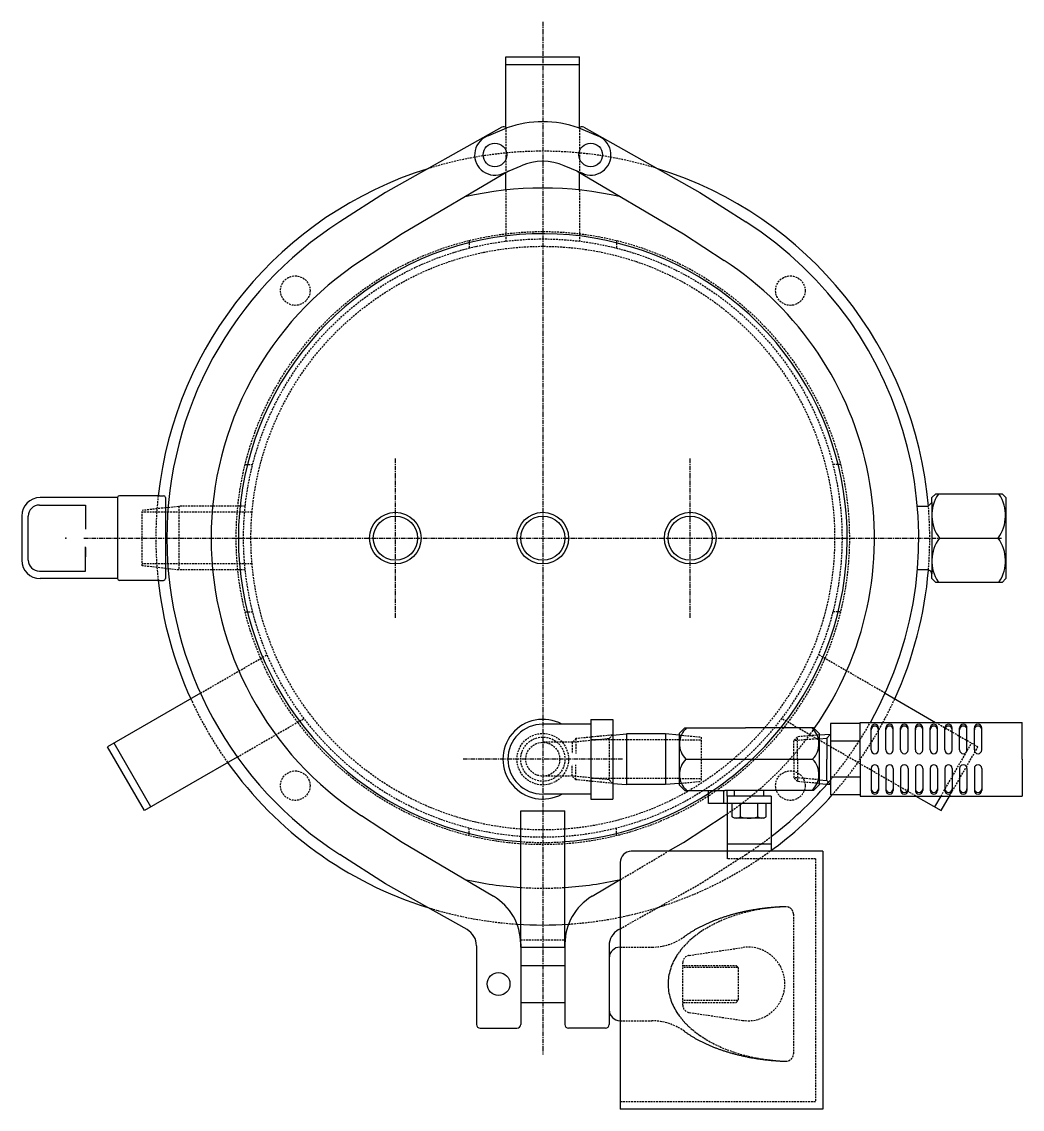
# Model space of a CAD drawing. Extents: x 248 to 897, y 18 to 818.
# Drawn here: x 275.1 to 546.6, y 522.5 to 817.7 of the extents above; entities that cross this region are included whole.
import ezdxf

# ---------------------------------------------------------------- set-up
doc = ezdxf.new("R2010")
doc.units = 0
doc.linetypes.add('CENTER', pattern=[2, 1.25, -0.25, 0.25, -0.25])
doc.linetypes.add('DASHED', pattern=[0.75, 0.5, -0.25])
doc.layers.get('0').update_dxf_attribs({"linetype": 'CONTINUOUS'})
doc.layers.add('CENTER', color=1, linetype='CENTER')

msp = doc.modelspace()

# ---------------------------------------------------------------- linework, layer by layer
at = {"color": 7, "linetype": 'CONTINUOUS'}
for p, q in [((406.5, 808.1), (426.5, 808.1)), ((406.5, 788.95), (406.5, 808.1)), ((406.5, 806.1), (426.5, 806.1)), ((426.5, 788.95), (426.5, 808.1)), ((405.36, 789.06), (373.86, 771.35)), ((401.89, 786.78), (406.78, 788.84)), ((431.11, 786.78), (426.22, 788.84)), ((427.64, 789.06), (459.14, 771.35)), ((407.18, 777.13), (378.35, 760.09)), ((405.17, 776.28), (410.67, 778.6)), ((406.5, 771.99), (406.5, 776.72)), ((427.83, 776.28), (422.33, 778.6)), ((425.82, 777.13), (454.65, 760.09)), ((426.5, 771.99), (426.5, 776.72)), ((373.86, 771.35), (361.41, 763.36)), ((459.14, 771.35), (471.6, 763.36)), ((378.35, 760.09), (367.32, 752.89)), ((454.65, 760.09), (465.69, 752.89)), ((301.11, 688.52), (280.11, 688.52)), ((301.11, 688.52), (301.11, 666.52)), ((312.48, 689.02), (301.61, 689.02)), ((312.48, 689.02), (313.61, 689.02)), ((314.11, 688.52), (314.11, 666.52)), ((522.11, 688.52), (523.11, 689.52)), ((522.11, 687.17), (522.11, 688.52)), ((523.11, 689.52), (541.11, 689.52)), ((541.11, 689.52), (542.11, 688.52)), ((542.11, 688.52), (542.11, 666.52)), ((279.89, 686.48), (292.43, 686.48)), ((292.43, 686.48), (292.43, 679.91)), ((314.84, 685.83), (314.11, 685.75)), ((518.13, 686.17), (521.11, 686.17)), ((521.11, 686.17), (522.11, 687.17)), ((522.11, 687.17), (522.11, 667.87)), ((275.11, 683.52), (275.11, 671.52)), ((276.89, 671.55), (276.89, 683.48)), ((524.11, 677.52), (540.09, 677.52)), ((292.43, 668.55), (292.43, 675.12)), ((292.43, 674.99), (292.43, 672.45)), ((279.89, 668.55), (292.43, 668.55)), ((314.11, 669.29), (314.84, 669.2)), ((521.11, 668.87), (518.13, 668.87)), ((521.81, 668.57), (521.11, 668.87)), ((522.11, 667.87), (521.81, 668.57)), ((522.11, 666.52), (522.11, 667.87)), ((301.11, 666.52), (280.11, 666.52)), ((301.11, 666.52), (297.47, 666.52)), ((312.48, 666.02), (301.61, 666.02)), ((312.48, 666.02), (313.61, 666.02)), ((522.11, 666.52), (523.11, 665.52)), ((541.11, 665.52), (523.11, 665.52)), ((541.11, 665.52), (542.11, 666.52)), ((323.59, 635.42), (298.41, 620.89)), ((509.41, 635.42), (523.1, 627.52)), ((429.55, 627.01), (416.5, 627.01)), ((429.55, 628.33), (435.5, 628.33)), ((429.55, 628.33), (429.55, 606.7)), ((435.5, 628.33), (435.5, 606.7)), ((455, 626.02), (453.5, 624.52)), ((455, 626.02), (471.5, 626.02)), ((490, 626.02), (471.5, 626.02)), ((490, 626.02), (491.5, 624.52)), ((494.6, 627.22), (494.6, 617.52)), ((502.6, 627.22), (494.6, 627.22)), ((502.6, 627.52), (546.6, 627.52)), ((502.6, 617.52), (502.6, 627.52)), ((505.6, 620.02), (505.6, 626.02)), ((507.6, 620.02), (507.6, 626.02)), ((509.6, 620.02), (509.6, 626.02)), ((511.6, 620.02), (511.6, 626.02)), ((513.6, 620.02), (513.6, 626.02)), ((515.6, 620.02), (515.6, 626.02)), ((517.6, 620.02), (517.6, 626.02)), ((519.6, 620.02), (519.6, 626.02)), ((521.6, 620.02), (521.6, 626.02)), ((523.6, 620.02), (523.6, 626.02)), ((525.6, 620.02), (525.6, 626.02)), ((527.6, 620.02), (527.6, 626.02)), ((529.6, 620.02), (529.6, 626.02)), ((531.6, 620.02), (531.6, 626.02)), ((533.6, 620.02), (533.6, 626.02)), ((535.6, 620.02), (535.6, 626.02)), ((546.6, 617.52), (546.6, 627.52)), ((435.5, 624.07), (439.2, 624.42)), ((435.5, 624.07), (435.5, 610.96)), ((439.2, 624.42), (439.2, 610.62)), ((449.8, 624.42), (439.2, 624.42)), ((449.8, 624.42), (449.8, 610.62)), ((453.5, 624.07), (449.8, 624.42)), ((453.5, 624.52), (453.5, 610.52)), ((453.5, 624.07), (453.5, 610.96)), ((491.5, 624.52), (491.5, 610.52)), ((491.5, 624.09), (494.6, 624.34)), ((491.5, 624.09), (491.5, 610.94)), ((491.5, 623.09), (493.6, 623.26)), ((494.6, 624.34), (493.6, 623.26)), ((493.6, 623.26), (493.6, 617.52)), ((308.41, 603.57), (298.41, 620.89)), ((310.15, 604.57), (300.15, 621.89)), ((502.6, 622.37), (494.6, 622.37)), ((333.59, 618.1), (308.41, 603.57)), ((455.31, 617.52), (489.69, 617.52)), ((493.6, 611.77), (493.6, 617.52)), ((494.6, 617.52), (494.6, 607.82)), ((502.6, 617.52), (502.6, 607.52)), ((546.6, 617.52), (546.6, 607.52)), ((505.6, 615.02), (505.6, 609.02)), ((507.6, 615.02), (507.6, 609.02)), ((509.6, 615.02), (509.6, 609.02)), ((511.6, 615.02), (511.6, 609.02)), ((513.6, 615.02), (513.6, 609.02)), ((515.6, 615.02), (515.6, 609.02)), ((517.6, 615.02), (517.6, 609.02)), ((519.6, 615.02), (519.6, 609.02)), ((521.6, 615.02), (521.6, 609.02)), ((523.6, 615.02), (523.6, 609.02)), ((525.6, 615.02), (525.6, 609.02)), ((527.6, 615.02), (527.6, 609.02)), ((529.6, 615.02), (529.6, 609.02)), ((531.6, 615.02), (531.6, 609.02)), ((533.6, 615.02), (533.6, 609.02)), ((535.6, 615.02), (535.6, 609.02)), ((435.5, 610.96), (439.2, 610.62)), ((453.5, 610.96), (449.8, 610.62)), ((491.5, 611.95), (493.6, 611.77)), ((494.6, 610.69), (493.6, 611.77)), ((502.6, 612.67), (494.6, 612.67)), ((429.55, 608.02), (416.5, 608.02)), ((449.8, 610.62), (439.2, 610.62)), ((455, 609.02), (453.5, 610.52)), ((455, 609.02), (465.86, 609.02)), ((461.5, 605.52), (461.5, 609.02)), ((465.5, 609.02), (465.5, 605.52)), ((477.14, 609.02), (465.86, 609.02)), ((466.5, 607.52), (466.5, 609.02)), ((468.5, 607.52), (468.5, 609.02)), ((476.5, 607.52), (476.5, 609.02)), ((490, 609.02), (477.14, 609.02)), ((490, 609.02), (491.5, 610.52)), ((491.5, 610.94), (494.6, 610.69)), ((429.55, 606.7), (435.5, 606.7)), ((466.5, 605.52), (461.5, 605.52)), ((478.5, 607.52), (466.5, 607.52)), ((466.5, 607.52), (466.5, 592.52)), ((478.5, 605.52), (466.5, 605.52)), ((477.12, 605.52), (467.88, 605.52)), ((467.88, 601.87), (467.88, 605.52)), ((470.19, 601.87), (470.19, 605.52)), ((474.81, 601.87), (474.81, 605.52)), ((477.12, 601.87), (477.12, 605.52)), ((478.5, 607.52), (478.5, 592.52)), ((502.6, 607.82), (494.6, 607.82)), ((502.6, 607.52), (546.6, 607.52)), ((517.74, 607.52), (524.59, 603.57)), ((522.86, 604.57), (524.56, 607.52)), ((524.59, 603.57), (526.87, 607.52)), ((378.35, 594.95), (367.32, 602.15)), ((410.5, 566.52), (410.5, 603.52)), ((410.5, 603.52), (422.5, 603.52)), ((422.5, 566.52), (422.5, 603.52)), ((454.65, 594.95), (465.69, 602.15)), ((468.5, 601.52), (467.88, 601.87)), ((476.5, 601.52), (468.5, 601.52)), ((476.5, 601.52), (477.12, 601.87)), ((403.13, 580.3), (378.35, 594.95)), ((450.54, 592.52), (454.65, 594.95)), ((466.5, 594.52), (478.5, 594.52)), ((373.86, 583.68), (361.41, 591.68)), ((492.5, 592.52), (440.5, 592.52)), ((466.5, 592.52), (466.5, 590.52)), ((492.5, 592.52), (492.5, 522.52)), ((437.5, 589.52), (437.5, 522.52)), ((437.5, 584.81), (429.87, 580.3)), ((395.95, 571.26), (373.86, 583.68)), ((437.05, 571.26), (437.5, 571.51)), ((398.5, 566.9), (398.5, 545.52)), ((410.5, 567.39), (410.5, 545.52)), ((422.5, 567.39), (422.5, 545.52)), ((434.5, 566.9), (434.5, 545.52)), ((410.5, 566.52), (422.5, 566.52)), ((410.5, 561.52), (422.5, 561.52)), ((434.5, 563.52), (434.5, 549.52)), ((410.5, 551.52), (422.5, 551.52)), ((399.5, 544.52), (409.5, 544.52)), ((433.5, 544.52), (423.5, 544.52)), ((492.5, 522.52), (437.5, 522.52))]:
    msp.add_line(p, q, dxfattribs=at)
at = {"color": 3, "linetype": 'DASHED'}
for p, q in [((406.5, 788.95), (406.5, 776.84)), ((426.5, 788.95), (426.5, 776.84)), ((406.5, 771.99), (406.5, 758.1)), ((426.5, 771.99), (426.5, 758.1)), ((396.5, 758.28), (396.5, 756.21)), ((436.5, 758.28), (436.5, 756.21)), ((335.74, 697.52), (337.8, 697.52)), ((497.26, 697.52), (495.2, 697.52)), ((314.11, 685.75), (307.76, 685.02)), ((307.76, 670.02), (307.76, 685.02)), ((314.11, 685.75), (314.11, 669.29)), ((314.84, 685.83), (317.76, 686.17)), ((335.76, 686.17), (317.76, 686.17)), ((317.76, 686.17), (317.76, 668.87)), ((314.11, 684.52), (307.76, 684.52)), ((337.61, 684.52), (314.11, 684.52)), ((314.11, 670.52), (307.76, 670.52)), ((314.11, 669.29), (307.76, 670.02)), ((337.61, 670.52), (314.11, 670.52)), ((317.76, 668.87), (314.84, 669.2)), ((335.76, 668.87), (317.76, 668.87)), ((335.74, 657.52), (337.8, 657.52)), ((497.26, 657.52), (495.2, 657.52)), ((323.59, 635.42), (341.71, 645.89)), ((509.41, 635.42), (491.29, 645.89)), ((333.59, 618.1), (351.71, 628.57)), ((517.74, 607.52), (481.29, 628.57)), ((523.1, 627.52), (534.59, 620.89)), ((425.51, 623.1), (424.51, 622.1)), ((434.51, 623.09), (424.51, 622.1)), ((425.51, 623.1), (425.5, 619.09)), ((435.51, 624.09), (425.51, 623.1)), ((435.5, 624.07), (429.5, 623.52)), ((429.5, 623.52), (429.5, 611.52)), ((435.5, 622.77), (429.5, 622.77)), ((434.51, 623.09), (434.49, 611.94)), ((435.51, 624.09), (434.51, 623.09)), ((453.5, 622.77), (435.5, 622.77)), ((453.5, 624.07), (459.5, 623.52)), ((453.5, 622.77), (459.5, 622.77)), ((459.5, 623.52), (459.5, 611.52)), ((485.6, 623.6), (484.6, 622.52)), ((491.5, 623.09), (484.6, 622.52)), ((491.5, 624.09), (485.6, 623.6)), ((485.6, 617.52), (485.6, 623.6)), ((424.51, 622.1), (416.51, 622.1)), ((424.51, 622.1), (424.5, 619.09)), ((484.6, 617.52), (484.6, 622.52)), ((484.6, 617.52), (484.6, 622.52)), ((524.56, 607.52), (532.86, 621.89)), ((526.87, 607.52), (534.59, 620.89)), ((484.6, 617.52), (484.6, 612.52)), ((484.6, 617.52), (484.6, 612.52)), ((485.6, 617.52), (485.6, 611.44)), ((424.49, 612.96), (424.5, 615.97)), ((425.49, 611.96), (425.5, 615.97)), ((424.49, 612.96), (416.5, 612.93)), ((425.49, 611.96), (424.49, 612.96)), ((434.49, 611.94), (424.49, 612.96)), ((435.49, 610.94), (425.49, 611.96)), ((435.5, 612.27), (429.5, 612.27)), ((435.5, 610.96), (429.5, 611.52)), ((435.49, 610.94), (434.49, 611.94)), ((453.5, 612.27), (435.5, 612.27)), ((453.5, 612.27), (459.5, 612.27)), ((453.5, 610.96), (459.5, 611.52)), ((491.5, 611.95), (484.6, 612.52)), ((485.6, 611.44), (484.6, 612.52)), ((491.5, 610.95), (485.6, 611.44)), ((396.5, 596.76), (396.5, 598.82)), ((436.5, 596.76), (436.5, 598.82)), ((437.5, 584.81), (450.54, 592.52)), ((459.14, 583.68), (471.6, 591.68)), ((490.5, 590.52), (466.5, 590.52)), ((490.5, 590.52), (490.5, 524.52)), ((437.5, 571.51), (459.14, 583.68)), ((484.5, 575.48), (484.5, 537.55)), ((410.5, 568.52), (422.5, 568.52)), ((437.5, 566.52), (446.12, 566.52)), ((437.5, 564.13), (437.5, 548.9)), ((456.21, 564.27), (470.7, 566.4)), ((454.5, 550.74), (454.5, 562.29)), ((454.5, 561.52), (468.95, 561.52)), ((469.5, 560.97), (454.5, 560.97)), ((468.95, 561.52), (469.5, 560.97)), ((469.5, 560.97), (469.5, 552.07)), ((469.5, 552.07), (454.5, 552.07)), ((468.95, 551.52), (469.5, 552.07)), ((454.5, 551.52), (468.95, 551.52)), ((437.5, 546.52), (446.12, 546.52)), ((456.21, 548.77), (470.7, 546.64)), ((490.5, 524.52), (437.5, 524.52))]:
    msp.add_line(p, q, dxfattribs=at)
for points in [[(482.43, 577.48, 0), (481.63, 577.44, 0), (480.83, 577.39, 0), (480.03, 577.33, 0), (479.24, 577.26, 0), (478.45, 577.18, 0), (477.66, 577.09, 0), (476.87, 576.98, 0), (476.1, 576.87, 0), (475.32, 576.74, 0), (474.55, 576.6, 0), (473.79, 576.45, 0), (473.03, 576.28, 0), (472.28, 576.11, 0), (471.53, 575.93, 0), (470.8, 575.74, 0), (470.06, 575.53, 0), (469.34, 575.31, 0), (468.63, 575.09, 0), (467.92, 574.85, 0), (467.23, 574.61, 0), (466.54, 574.35, 0), (465.87, 574.08, 0), (465.2, 573.8, 0), (464.55, 573.52, 0), (463.9, 573.22, 0), (463.27, 572.92, 0), (462.65, 572.6, 0), (462.04, 572.28, 0), (461.45, 571.95, 0), (460.86, 571.61, 0), (460.29, 571.26, 0), (459.74, 570.9, 0), (459.19, 570.54, 0), (458.67, 570.17, 0), (458.15, 569.79, 0), (457.65, 569.4, 0), (457.17, 569.01, 0), (456.7, 568.6, 0), (456.24, 568.2, 0), (455.81, 567.78, 0), (455.38, 567.36, 0), (454.98, 566.93, 0), (454.59, 566.5, 0), (454.21, 566.06, 0), (453.86, 565.62, 0), (453.52, 565.17, 0), (453.2, 564.71, 0), (452.89, 564.26, 0), (452.61, 563.79, 0), (452.34, 563.33, 0), (452.09, 562.86, 0), (451.85, 562.38, 0), (451.64, 561.9, 0), (451.44, 561.42, 0), (451.26, 560.94, 0), (451.11, 560.46, 0), (450.96, 559.97, 0), (450.84, 559.48, 0), (450.74, 558.99, 0), (450.65, 558.5, 0), (450.59, 558, 0), (450.54, 557.51, 0), (450.51, 557.01, 0), (450.5, 556.52, 0), (450.51, 556.02, 0), (450.54, 555.53, 0), (450.59, 555.03, 0), (450.65, 554.54, 0), (450.74, 554.04, 0), (450.84, 553.55, 0), (450.96, 553.07, 0), (451.11, 552.58, 0), (451.26, 552.09, 0), (451.44, 551.61, 0), (451.64, 551.13, 0), (451.85, 550.65, 0), (452.09, 550.18, 0), (452.34, 549.71, 0), (452.61, 549.24, 0), (452.89, 548.78, 0), (453.2, 548.32, 0), (453.52, 547.87, 0), (453.86, 547.42, 0), (454.21, 546.97, 0), (454.59, 546.53, 0), (454.98, 546.1, 0), (455.38, 545.67, 0), (455.81, 545.25, 0), (456.24, 544.84, 0), (456.7, 544.43, 0), (457.17, 544.03, 0), (457.65, 543.63, 0), (458.15, 543.25, 0), (458.67, 542.87, 0), (459.19, 542.49, 0), (459.74, 542.13, 0), (460.29, 541.77, 0), (460.86, 541.42, 0), (461.45, 541.08, 0), (462.04, 540.75, 0), (462.65, 540.43, 0), (463.27, 540.11, 0), (463.9, 539.81, 0), (464.55, 539.51, 0), (465.2, 539.23, 0), (465.87, 538.95, 0), (466.54, 538.68, 0), (467.23, 538.43, 0), (467.92, 538.18, 0), (468.63, 537.95, 0), (469.34, 537.72, 0), (470.06, 537.5, 0), (470.8, 537.3, 0), (471.53, 537.1, 0), (472.28, 536.92, 0), (473.03, 536.75, 0), (473.79, 536.59, 0), (474.55, 536.44, 0), (475.32, 536.3, 0), (476.1, 536.17, 0), (476.87, 536.05, 0), (477.66, 535.95, 0), (478.45, 535.85, 0), (479.24, 535.77, 0), (480.03, 535.7, 0), (480.83, 535.64, 0), (481.63, 535.59, 0), (482.43, 535.56, 0)], [(482.44, 577.48, 0), (482.19, 577.48, 0), (481.94, 577.47, 0), (481.69, 577.46, 0), (481.44, 577.45, 0), (481.19, 577.43, 0), (480.94, 577.42, 0), (480.69, 577.41, 0), (480.44, 577.39, 0), (480.19, 577.38, 0), (479.94, 577.36, 0), (479.7, 577.34, 0), (479.45, 577.32, 0), (479.2, 577.3, 0), (478.95, 577.28, 0), (478.7, 577.26, 0), (478.46, 577.24, 0), (478.21, 577.22, 0), (477.96, 577.19, 0), (477.72, 577.17, 0), (477.47, 577.14, 0), (477.23, 577.12, 0), (476.98, 577.09, 0), (476.74, 577.06, 0), (476.49, 577.03, 0), (476.25, 577, 0), (476, 576.97, 0), (475.76, 576.93, 0), (475.52, 576.9, 0), (475.27, 576.87, 0), (475.03, 576.83, 0), (474.79, 576.8, 0), (474.55, 576.76, 0), (474.31, 576.72, 0), (474.06, 576.68, 0), (473.82, 576.64, 0), (473.58, 576.6, 0), (473.35, 576.56, 0), (473.11, 576.52, 0), (472.87, 576.48, 0), (472.63, 576.43, 0), (472.39, 576.39, 0), (472.16, 576.34, 0), (471.92, 576.29, 0), (471.69, 576.25, 0), (471.45, 576.2, 0), (471.22, 576.15, 0), (470.98, 576.1, 0), (470.75, 576.05, 0), (470.52, 575.99, 0), (470.29, 575.94, 0), (470.05, 575.89, 0), (469.82, 575.83, 0), (469.59, 575.78, 0), (469.36, 575.72, 0), (469.13, 575.66, 0), (468.91, 575.61, 0), (468.68, 575.55, 0), (468.45, 575.49, 0), (468.23, 575.42, 0), (468, 575.36, 0), (467.78, 575.3, 0), (467.55, 575.24, 0), (467.33, 575.17, 0), (467.11, 575.11, 0), (466.89, 575.04, 0), (466.67, 574.98, 0), (466.45, 574.91, 0), (466.23, 574.84, 0), (466.01, 574.77, 0), (465.79, 574.7, 0), (465.58, 574.63, 0), (465.36, 574.56, 0), (465.15, 574.49, 0), (464.93, 574.41, 0), (464.72, 574.34, 0), (464.51, 574.27, 0), (464.3, 574.19, 0), (464.09, 574.11, 0), (463.88, 574.04, 0), (463.67, 573.96, 0), (463.46, 573.88, 0), (463.25, 573.8, 0), (463.05, 573.72, 0), (462.84, 573.64, 0), (462.64, 573.56, 0), (462.44, 573.48, 0), (462.24, 573.39, 0), (462.04, 573.31, 0), (461.84, 573.22, 0), (461.64, 573.14, 0), (461.44, 573.05, 0), (461.24, 572.96, 0), (461.05, 572.88, 0), (460.85, 572.79, 0), (460.66, 572.7, 0), (460.47, 572.61, 0), (460.28, 572.52, 0), (460.08, 572.43, 0), (459.9, 572.33, 0), (459.71, 572.24, 0), (459.52, 572.15, 0), (459.33, 572.05, 0), (459.15, 571.96, 0), (458.97, 571.86, 0), (458.79, 571.77, 0), (458.6, 571.67, 0), (458.42, 571.57, 0), (458.25, 571.47, 0), (458.07, 571.38, 0), (457.89, 571.27, 0), (457.71, 571.17, 0), (457.54, 571.07, 0), (457.37, 570.97, 0), (457.2, 570.87, 0), (457.02, 570.77, 0), (456.86, 570.66, 0), (456.69, 570.56, 0), (456.52, 570.46, 0), (456.36, 570.35, 0), (456.19, 570.24, 0), (456.03, 570.14, 0), (455.87, 570.03, 0), (455.71, 569.92, 0), (455.55, 569.81, 0), (455.39, 569.7, 0), (455.23, 569.59, 0), (455.08, 569.48, 0), (454.92, 569.37, 0)], [(454.92, 543.66, 0), (455.08, 543.55, 0), (455.23, 543.44, 0), (455.39, 543.33, 0), (455.55, 543.22, 0), (455.71, 543.11, 0), (455.87, 543, 0), (456.03, 542.9, 0), (456.19, 542.79, 0), (456.36, 542.68, 0), (456.52, 542.58, 0), (456.69, 542.47, 0), (456.86, 542.37, 0), (457.02, 542.27, 0), (457.2, 542.16, 0), (457.37, 542.06, 0), (457.54, 541.96, 0), (457.71, 541.86, 0), (457.89, 541.76, 0), (458.07, 541.66, 0), (458.25, 541.56, 0), (458.42, 541.46, 0), (458.6, 541.36, 0), (458.79, 541.27, 0), (458.97, 541.17, 0), (459.15, 541.07, 0), (459.33, 540.98, 0), (459.52, 540.88, 0), (459.71, 540.79, 0), (459.9, 540.7, 0), (460.08, 540.61, 0), (460.28, 540.51, 0), (460.47, 540.42, 0), (460.66, 540.34, 0), (460.85, 540.24, 0), (461.05, 540.16, 0), (461.24, 540.07, 0), (461.44, 539.98, 0), (461.64, 539.9, 0), (461.84, 539.81, 0), (462.04, 539.73, 0), (462.24, 539.64, 0), (462.44, 539.56, 0), (462.64, 539.48, 0), (462.84, 539.39, 0), (463.05, 539.31, 0), (463.25, 539.23, 0), (463.46, 539.15, 0), (463.67, 539.07, 0), (463.88, 539, 0), (464.09, 538.92, 0), (464.3, 538.84, 0), (464.51, 538.77, 0), (464.72, 538.69, 0), (464.93, 538.62, 0), (465.15, 538.55, 0), (465.36, 538.47, 0), (465.58, 538.4, 0), (465.79, 538.33, 0), (466.01, 538.26, 0), (466.23, 538.19, 0), (466.45, 538.12, 0), (466.67, 538.06, 0), (466.89, 537.99, 0), (467.11, 537.92, 0), (467.33, 537.86, 0), (467.55, 537.79, 0), (467.78, 537.73, 0), (468, 537.67, 0), (468.23, 537.61, 0), (468.45, 537.55, 0), (468.68, 537.49, 0), (468.91, 537.43, 0), (469.13, 537.37, 0), (469.36, 537.31, 0), (469.59, 537.26, 0), (469.82, 537.2, 0), (470.05, 537.15, 0), (470.29, 537.09, 0), (470.52, 537.04, 0), (470.75, 536.99, 0), (470.98, 536.94, 0), (471.22, 536.88, 0), (471.45, 536.84, 0), (471.69, 536.79, 0), (471.92, 536.74, 0), (472.16, 536.69, 0), (472.39, 536.65, 0), (472.63, 536.6, 0), (472.87, 536.56, 0), (473.11, 536.51, 0), (473.35, 536.47, 0), (473.58, 536.43, 0), (473.82, 536.39, 0), (474.06, 536.35, 0), (474.31, 536.31, 0), (474.55, 536.27, 0), (474.79, 536.24, 0), (475.03, 536.2, 0), (475.27, 536.17, 0), (475.52, 536.13, 0), (475.76, 536.1, 0), (476, 536.07, 0), (476.25, 536.03, 0), (476.49, 536, 0), (476.74, 535.97, 0), (476.98, 535.95, 0), (477.23, 535.92, 0), (477.47, 535.89, 0), (477.72, 535.86, 0), (477.96, 535.84, 0), (478.21, 535.82, 0), (478.46, 535.79, 0), (478.7, 535.77, 0), (478.95, 535.75, 0), (479.2, 535.73, 0), (479.45, 535.71, 0), (479.7, 535.69, 0), (479.94, 535.67, 0), (480.19, 535.66, 0), (480.44, 535.64, 0), (480.69, 535.63, 0), (480.94, 535.61, 0), (481.19, 535.6, 0), (481.44, 535.59, 0), (481.69, 535.58, 0), (481.94, 535.57, 0), (482.19, 535.56, 0), (482.44, 535.55, 0)]]:
    msp.add_polyline3d(points, dxfattribs=at)
at = {"color": 7, "linetype": 'CONTINUOUS'}
for centre, radius in [((403.5, 781.52), 3.2), ((429.5, 781.52), 3.2), ((376.5, 677.52), 7), ((376.5, 677.52), 6), ((416.5, 677.52), 7), ((416.5, 677.52), 6), ((456.5, 677.52), 7), ((456.5, 677.52), 6), ((404.5, 556.52), 3.1)]:
    msp.add_circle(centre, radius, dxfattribs=at)
at = {"color": 3, "linetype": 'DASHED'}
for centre, radius in [((416.5, 677.52), 83.2), ((416.5, 677.52), 81.2), ((416.5, 677.52), 79.2), ((349.33, 744.69), 4), ((483.68, 744.69), 4), ((416.5, 617.52), 7), ((416.5, 617.52), 6), ((416.5, 617.52), 4.59), ((349.33, 610.34), 4), ((483.68, 610.34), 4)]:
    msp.add_circle(centre, radius, dxfattribs=at)
at = {"color": 7, "linetype": 'CONTINUOUS'}
for centre, radius, start, end in [((405.85, 788.19), 1, 36.4896, 119.349), ((416.5, 761.34), 29.17, 70.5311, 109.4689), ((427.15, 788.19), 1, 60.651, 143.5104), ((403.5, 781.52), 5.5, 107.0101, 287.7008), ((429.5, 781.52), 5.5, 252.2992, 72.9899), ((416.5, 764.78), 15, 67.1148, 112.8852), ((416.5, 677.52), 105, 107.3076, 173.7121), ((416.5, 677.52), 105, 4.7439, 72.6924), ((416.5, 677.52), 95, 77.1337, 102.8663), ((416.5, 677.52), 102, 122.694, 237.306), ((416.5, 677.52), 102, 330.6465, 57.306), ((416.5, 677.52), 82.6, 321.4288, 265.8344), ((416.5, 677.52), 90, 123.1275, 236.8725), ((416.5, 677.52), 90, 324.9535, 56.8725), ((280.11, 683.52), 5, 90, 180), ((301.61, 688.52), 0.5, 90, 180), ((313.61, 688.52), 0.5, 0, 90), ((532.47, 683.72), 10.41, 146.9698, 216.5445), ((531.49, 683.67), 10.57, 324.3975, 32.7523), ((279.89, 683.48), 3, 90, 180), ((532.47, 671.32), 10.41, 143.4555, 213.0302), ((531.49, 671.36), 10.57, 327.2477, 35.6025), ((280.11, 671.52), 5, 180, 270), ((279.89, 671.55), 3, 180, 270), ((416.5, 677.52), 105, 335.465, 355.2666), ((301.61, 666.52), 0.5, 180, 270), ((416.5, 677.52), 105, 186.2879, 204.535), ((313.61, 666.52), 0.5, 270, 0), ((416.5, 617.52), 10.82, 61.3057, 298.6943), ((416.5, 617.52), 9.49, 90, 270), ((459.47, 621.67), 5.88, 132.2822, 224.947), ((416.5, 677.52), 82.6, 303.0106, 321.4288), ((485.65, 621.67), 5.8, 314.1982, 48.5726), ((506.6, 626.02), 1, 0, 180), ((506.6, 625.52), 1, 0, 180), ((510.6, 626.02), 1, 0, 180), ((510.6, 625.52), 1, 0, 180), ((514.6, 626.02), 1, 0, 180), ((514.6, 625.52), 1, 0, 180), ((518.6, 626.02), 1, 0, 180), ((518.6, 625.52), 1, 0, 180), ((522.6, 626.02), 1, 0, 180), ((522.6, 625.52), 1, 0, 180), ((526.6, 626.02), 1, 0, 180), ((526.6, 625.52), 1, 0, 180), ((530.6, 626.02), 1, 0, 180), ((530.6, 625.52), 1, 0, 180), ((534.6, 626.02), 1, 0, 180), ((534.6, 625.52), 1, 0, 180), ((506.6, 620.02), 1, 180, 0), ((510.6, 620.02), 1, 180, 0), ((514.6, 620.02), 1, 180, 0), ((518.6, 620.02), 1, 180, 0), ((522.6, 620.02), 1, 180, 0), ((526.6, 620.02), 1, 180, 0), ((530.6, 620.02), 1, 180, 0), ((534.6, 620.02), 1, 180, 0), ((459.47, 613.36), 5.88, 135.053, 227.7178), ((485.65, 613.36), 5.8, 311.4274, 45.8018), ((416.5, 677.52), 105, 215.465, 252.6924), ((506.6, 615.02), 1, 0, 180), ((510.6, 615.02), 1, 0, 180), ((514.6, 615.02), 1, 0, 180), ((518.6, 615.02), 1, 0, 180), ((522.6, 615.02), 1, 0, 180), ((526.6, 615.02), 1, 0, 180), ((530.6, 615.02), 1, 0, 180), ((534.6, 615.02), 1, 0, 180), ((416.5, 677.52), 82.6, 274.1656, 303.0106), ((416.5, 677.52), 102, 307.4337, 319.1263), ((506.6, 609.52), 1, 180, 0), ((506.6, 609.02), 1, 180, 0), ((510.6, 609.52), 1, 180, 0), ((510.6, 609.02), 1, 180, 0), ((514.6, 609.52), 1, 180, 0), ((514.6, 609.02), 1, 180, 0), ((518.6, 609.52), 1, 180, 0), ((518.6, 609.02), 1, 180, 0), ((522.6, 609.52), 1, 180, 0), ((522.6, 609.02), 1, 180, 0), ((526.6, 609.52), 1, 180, 0), ((526.6, 609.02), 1, 180, 0), ((530.6, 609.52), 1, 180, 0), ((530.6, 609.02), 1, 180, 0), ((534.6, 609.52), 1, 180, 0), ((534.6, 609.02), 1, 180, 0), ((416.5, 677.52), 105, 305.9506, 318.4093), ((416.5, 677.52), 90, 303.1275, 303.749), ((469.04, 603.56), 2.04, 235.6158, 304.3842), ((472.5, 609.16), 7.64, 252.412, 287.588), ((475.96, 603.56), 2.04, 235.6158, 304.3842), ((440.5, 589.52), 3, 90, 180), ((416.5, 677.52), 95, 257.1337, 266.3789), ((416.5, 677.52), 95, 273.6211, 282.8663), ((395.5, 567.39), 15, 0, 59.4218), ((437.5, 567.39), 15, 120.5782, 180), ((416.5, 677.52), 105, 266.1823, 273.8177), ((393.5, 566.9), 5, 0, 60.651), ((439.5, 566.9), 5, 119.349, 180), ((437.5, 563.52), 3, 90, 180), ((437.5, 549.52), 3, 180, 270), ((399.5, 545.52), 1, 180, 270), ((409.5, 545.52), 1, 270, 0), ((423.5, 545.52), 1, 180, 270), ((433.5, 545.52), 1, 270, 0)]:
    msp.add_arc(centre, radius, start, end, dxfattribs=at)
at = {"color": 3, "linetype": 'DASHED'}
for centre, radius, start, end in [((416.5, 677.52), 105, 72.6924, 107.3076), ((416.5, 677.52), 105, 173.7121, 186.2879), ((416.5, 677.52), 105, 355.2666, 4.7439), ((416.5, 677.52), 105, 204.535, 215.465), ((416.5, 677.52), 105, 318.4093, 335.465), ((416.5, 677.52), 90, 303.749, 324.9535), ((416.5, 677.52), 102, 319.1263, 330.6465), ((416.5, 677.52), 102, 302.694, 307.4337), ((416.5, 677.52), 82.6, 265.8344, 274.1656), ((416.5, 677.52), 105, 273.8177, 305.9506), ((416.5, 677.52), 95, 266.3789, 273.6211), ((416.5, 677.52), 105, 252.6924, 266.1823), ((482.5, 575.48), 2, 0, 92.1633), ((482.5, 575.49), 2, 0, 91.7752), ((446.12, 581.52), 15, 270, 305.9449), ((456.5, 562.29), 2, 98.3544, 180), ((472.2, 556.52), 9.99, 261.3329, 98.6671), ((456.5, 550.74), 2, 180, 261.6456), ((446.12, 531.52), 15, 54.0551, 90), ((482.5, 537.55), 2, 267.8367, 360), ((482.5, 537.55), 2, 268.2248, 360)]:
    msp.add_arc(centre, radius, start, end, dxfattribs=at)
at = {"color": 7, "linetype": 'CONTINUOUS'}
msp.add_point((287.11, 677.52), dxfattribs=at)
msp.add_point((287.11, 677.52), dxfattribs=at)
at = {"layer": 'CENTER', "color": 1, "linetype": 'CENTER'}
for p, q in [((416.5, 817.66), (416.5, 537.37)), ((376.5, 655.92), (376.5, 699.11)), ((456.5, 655.92), (456.5, 699.11)), ((292, 677.52), (541, 677.52)), ((438.1, 617.52), (394.9, 617.52))]:
    msp.add_line(p, q, dxfattribs=at)

doc.saveas('drawing.dxf')
